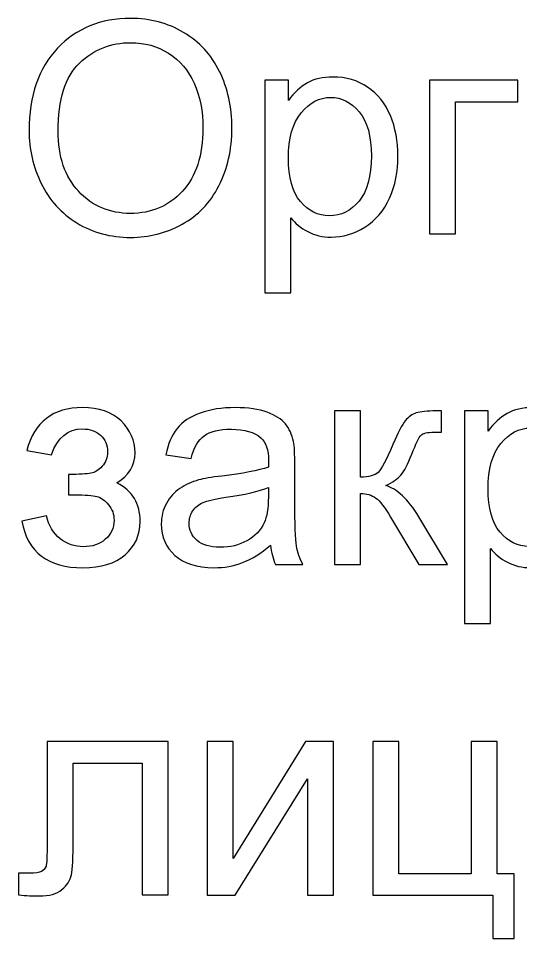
# Model space of a CAD drawing. Header units: millimetres. Extents: x 395 to 1406, y -158 to 315.
# Drawn here: x 888.35 to 902.78, y 257.59 to 284.04 of the extents above; entities that cross this region are included whole.
import ezdxf

# ---------------------------------------------------------------- set-up
doc = ezdxf.new("R2010")
doc.units = ezdxf.units.MM
doc.header["$MEASUREMENT"] = 0
doc.layers.add('layer 1', color=7, linetype='Continuous')
doc.layers.add('Roja', color=1, linetype='Continuous')

msp = doc.modelspace()

# ---------------------------------------------------------------- linework, layer by layer
at = {"layer": 'layer 1', "color": 1}
for points, knots in [([(888.6542, 280.8153), (888.6542, 281.8251), (888.9265, 282.6164), (889.4696, 283.188), (889.4696, 283.188), (890.0128, 283.7595), (890.7135, 284.0446), (891.5729, 284.0446), (891.5729, 284.0446), (892.136, 284.0446), (892.6423, 283.9099), (893.0947, 283.6418), (893.0947, 283.6418), (893.5457, 283.3738), (893.8903, 282.9994), (894.1272, 282.5186), (894.1272, 282.5186), (894.364, 282.0392), (894.4832, 281.4946), (894.4832, 280.8862), (894.4832, 280.8862), (894.4832, 280.2692), (894.3584, 279.7161), (894.1087, 279.2297), (894.1087, 279.2297), (893.8591, 278.7418), (893.506, 278.373), (893.0493, 278.1234), (893.0493, 278.1234), (892.5912, 277.8724), (892.0977, 277.7476), (891.5687, 277.7476), (891.5687, 277.7476), (890.9943, 277.7476), (890.4823, 277.8866), (890.0299, 278.1631), (890.0299, 278.1631), (889.5789, 278.4397), (889.2356, 278.8169), (889.003, 279.2963), (889.003, 279.2963), (888.7705, 279.7743), (888.6542, 280.2806), (888.6542, 280.8153)], [0, 0, 0, 0, 0.0833333, 0.0833333, 0.0833333, 0.0833333, 0.1666667, 0.1666667, 0.1666667, 0.1666667, 0.25, 0.25, 0.25, 0.25, 0.3333333, 0.3333333, 0.3333333, 0.3333333, 0.4166667, 0.4166667, 0.4166667, 0.4166667, 0.5, 0.5, 0.5, 0.5, 0.5833333, 0.5833333, 0.5833333, 0.5833333, 0.6666667, 0.6666667, 0.6666667, 0.6666667, 0.75, 0.75, 0.75, 0.75, 0.8333333, 0.8333333, 0.8333333, 0.8333333, 1, 1, 1, 1]), ([(889.4881, 280.8011), (889.4881, 280.0678), (889.6852, 279.4906), (890.0795, 279.0694), (890.0795, 279.0694), (890.4738, 278.6482), (890.9687, 278.4369), (891.5644, 278.4369), (891.5644, 278.4369), (892.1714, 278.4369), (892.6692, 278.6496), (893.0621, 279.0751), (893.0621, 279.0751), (893.4535, 279.5005), (893.6492, 280.1047), (893.6492, 280.8876), (893.6492, 280.8876), (893.6492, 281.3826), (893.5656, 281.8151), (893.3982, 282.1839), (893.3982, 282.1839), (893.2308, 282.5526), (892.9855, 282.8391), (892.6635, 283.0419), (892.6635, 283.0419), (892.3402, 283.2447), (891.9785, 283.3468), (891.5772, 283.3468), (891.5772, 283.3468), (891.007, 283.3468), (890.5163, 283.1511), (890.105, 282.7597), (890.105, 282.7597), (889.6937, 282.3682), (889.4881, 281.7158), (889.4881, 280.8011)], [0, 0, 0, 0, 0.1, 0.1, 0.1, 0.1, 0.2, 0.2, 0.2, 0.2, 0.3, 0.3, 0.3, 0.3, 0.4, 0.4, 0.4, 0.4, 0.5, 0.5, 0.5, 0.5, 0.6, 0.6, 0.6, 0.6, 0.7, 0.7, 0.7, 0.7, 0.8, 0.8, 0.8, 0.8, 1, 1, 1, 1]), ([(900.159, 282.2661), (900.159, 282.2661), (902.7034, 282.2661), (902.7034, 282.2661), (902.7034, 282.2661), (902.7034, 282.2661), (902.7034, 281.6449), (902.7034, 281.6449), (902.7034, 281.6449), (902.7034, 281.6449), (900.9079, 281.6449), (900.9079, 281.6449), (900.9079, 281.6449), (900.9079, 281.6449), (900.9079, 277.8497), (900.9079, 277.8497), (900.9079, 277.8497), (900.9079, 277.8497), (900.159, 277.8497), (900.159, 277.8497), (900.159, 277.8497), (900.159, 277.8497), (900.159, 282.2661), (900.159, 282.2661)], [0, 0, 0, 0, 0.1428571, 0.1428571, 0.1428571, 0.1428572, 0.2857143, 0.2857143, 0.2857143, 0.2857143, 0.4285714, 0.4285714, 0.4285714, 0.4285714, 0.5714286, 0.5714286, 0.5714286, 0.5714286, 0.7142857, 0.7142857, 0.7142857, 0.7142857, 1, 1, 1, 1]), ([(896.1071, 280.031), (896.1071, 279.4651), (896.222, 279.0467), (896.4503, 278.7758), (896.4503, 278.7758), (896.6801, 278.5049), (896.958, 278.3688), (897.2842, 278.3688), (897.2842, 278.3688), (897.6161, 278.3688), (897.8998, 278.5092), (898.1352, 278.79), (898.1352, 278.79), (898.372, 279.0708), (898.4897, 279.5048), (898.4897, 280.0934), (898.4897, 280.0934), (898.4897, 280.655), (898.3749, 281.0748), (898.1437, 281.3542), (898.1437, 281.3542), (897.9125, 281.6336), (897.6374, 281.7726), (897.3169, 281.7726), (897.3169, 281.7726), (896.9992, 281.7726), (896.7184, 281.6237), (896.4744, 281.3272), (896.4744, 281.3272), (896.2291, 281.0294), (896.1071, 280.5983), (896.1071, 280.031)], [0, 0, 0, 0, 0.1111111, 0.1111111, 0.1111111, 0.1111111, 0.2222222, 0.2222222, 0.2222222, 0.2222222, 0.3333333, 0.3333333, 0.3333333, 0.3333333, 0.4444444, 0.4444444, 0.4444444, 0.4444445, 0.5555556, 0.5555556, 0.5555556, 0.5555556, 0.6666667, 0.6666667, 0.6666667, 0.6666667, 0.7777778, 0.7777778, 0.7777778, 0.7777778, 1, 1, 1, 1])]:
    msp.add_open_spline(points, degree=3, knots=knots, dxfattribs=at)
at = {"layer": 'Roja', "color": 1}
for points, knots in [([(895.4263, 276.1563), (895.4263, 276.1563), (895.4263, 282.2661), (895.4263, 282.2661), (895.4263, 282.2661), (895.4263, 282.2661), (896.1071, 282.2661), (896.1071, 282.2661), (896.1071, 282.2661), (896.1071, 282.2661), (896.1071, 281.6861), (896.1071, 281.6861), (896.1071, 281.6861), (896.2673, 281.9101), (896.4489, 282.0789), (896.6517, 282.191), (896.6517, 282.191), (896.8531, 282.303), (897.0984, 282.3597), (897.3863, 282.3597), (897.3863, 282.3597), (897.7636, 282.3597), (898.0955, 282.2633), (898.3834, 282.069), (898.3834, 282.069), (898.6713, 281.8761), (898.8883, 281.6024), (899.0358, 281.2507), (899.0358, 281.2507), (899.1819, 280.8975), (899.2556, 280.5118), (899.2556, 280.0905), (899.2556, 280.0905), (899.2556, 279.6409), (899.1748, 279.2353), (899.0131, 278.8737), (899.0131, 278.8737), (898.8514, 278.5134), (898.616, 278.2369), (898.3068, 278.044), (898.3068, 278.044), (897.999, 277.8525), (897.6743, 277.7561), (897.3339, 277.7561), (897.3339, 277.7561), (897.0843, 277.7561), (896.8602, 277.8086), (896.663, 277.9135), (896.663, 277.9135), (896.4645, 278.0185), (896.3028, 278.1504), (896.1752, 278.3106), (896.1752, 278.3106), (896.1752, 278.3106), (896.1752, 276.1563), (896.1752, 276.1563), (896.1752, 276.1563), (896.1752, 276.1563), (895.4263, 276.1563), (895.4263, 276.1563)], [0, 0, 0, 0, 0.0625, 0.0625, 0.0625, 0.0625, 0.125, 0.125, 0.125, 0.125, 0.1875, 0.1875, 0.1875, 0.1875, 0.25, 0.25, 0.25, 0.25, 0.3125, 0.3125, 0.3125, 0.3125, 0.375, 0.375, 0.375, 0.375, 0.4375, 0.4375, 0.4375, 0.4375, 0.5, 0.5, 0.5, 0.5, 0.5625, 0.5625, 0.5625, 0.5625, 0.625, 0.625, 0.625, 0.625, 0.6875, 0.6875, 0.6875, 0.6875, 0.75, 0.75, 0.75, 0.75, 0.8125, 0.8125, 0.8125, 0.8125, 0.875, 0.875, 0.875, 0.875, 1, 1, 1, 1]), ([(889.7859, 270.3429), (889.7859, 270.3429), (889.7859, 270.9301), (889.7859, 270.9301), (889.7859, 270.9301), (890.1008, 270.9329), (890.3163, 270.9457), (890.4298, 270.967), (890.4298, 270.967), (890.5447, 270.9897), (890.6539, 271.0549), (890.756, 271.1655), (890.756, 271.1655), (890.8581, 271.2761), (890.9092, 271.4137), (890.9092, 271.5796), (890.9092, 271.5796), (890.9092, 271.7796), (890.8425, 271.9413), (890.7078, 272.0604), (890.7078, 272.0604), (890.573, 272.181), (890.4, 272.2406), (890.1859, 272.2406), (890.1859, 272.2406), (889.7646, 272.2406), (889.4696, 271.9938), (889.3009, 271.5002), (889.3009, 271.5002), (889.3009, 271.5002), (888.5861, 271.6194), (888.5861, 271.6194), (888.5861, 271.6194), (888.8073, 272.4419), (889.3434, 272.8532), (890.1915, 272.8532), (890.1915, 272.8532), (890.6624, 272.8532), (891.0311, 272.7256), (891.2992, 272.4689), (891.2992, 272.4689), (891.5672, 272.2122), (891.7006, 271.9058), (891.7006, 271.5499), (891.7006, 271.5499), (891.7006, 271.191), (891.5261, 270.9046), (891.1786, 270.6932), (891.1786, 270.6932), (891.4013, 270.5741), (891.5672, 270.4224), (891.6793, 270.238), (891.6793, 270.238), (891.7899, 270.0536), (891.8452, 269.8352), (891.8452, 269.5828), (891.8452, 269.5828), (891.8452, 269.1871), (891.7006, 268.8665), (891.4127, 268.6198), (891.4127, 268.6198), (891.1233, 268.373), (890.7205, 268.2496), (890.2015, 268.2496), (890.2015, 268.2496), (889.1945, 268.2496), (888.6102, 268.6949), (888.4499, 269.5856), (888.4499, 269.5856), (888.4499, 269.5856), (889.1562, 269.7388), (889.1562, 269.7388), (889.1562, 269.7388), (889.22, 269.4579), (889.3491, 269.2395), (889.5448, 269.0849), (889.5448, 269.0849), (889.7405, 268.9304), (889.9632, 268.8538), (890.2156, 268.8538), (890.2156, 268.8538), (890.4681, 268.8538), (890.678, 268.9247), (890.8454, 269.0679), (890.8454, 269.0679), (891.0127, 269.2098), (891.0964, 269.3913), (891.0964, 269.6125), (891.0964, 269.6125), (891.0964, 269.7841), (891.0439, 269.9331), (890.939, 270.0607), (890.939, 270.0607), (890.834, 270.1883), (890.722, 270.2678), (890.6028, 270.299), (890.6028, 270.299), (890.4837, 270.3316), (890.2681, 270.3472), (889.9561, 270.3472), (889.9561, 270.3472), (889.9306, 270.3472), (889.8739, 270.3458), (889.7859, 270.3429)], [0, 0, 0, 0, 0.037037, 0.037037, 0.037037, 0.037037, 0.0740741, 0.0740741, 0.0740741, 0.0740741, 0.1111111, 0.1111111, 0.1111111, 0.1111111, 0.1481481, 0.1481481, 0.1481481, 0.1481482, 0.1851852, 0.1851852, 0.1851852, 0.1851852, 0.2222222, 0.2222222, 0.2222222, 0.2222222, 0.2592593, 0.2592593, 0.2592593, 0.2592593, 0.2962963, 0.2962963, 0.2962963, 0.2962963, 0.3333333, 0.3333333, 0.3333333, 0.3333333, 0.3703704, 0.3703704, 0.3703704, 0.3703704, 0.4074074, 0.4074074, 0.4074074, 0.4074074, 0.4444444, 0.4444444, 0.4444444, 0.4444445, 0.4814815, 0.4814815, 0.4814815, 0.4814815, 0.5185185, 0.5185185, 0.5185185, 0.5185185, 0.5555556, 0.5555556, 0.5555556, 0.5555556, 0.5925926, 0.5925926, 0.5925926, 0.5925926, 0.6296296, 0.6296296, 0.6296296, 0.6296296, 0.6666667, 0.6666667, 0.6666667, 0.6666667, 0.7037037, 0.7037037, 0.7037037, 0.7037037, 0.7407407, 0.7407407, 0.7407407, 0.7407408, 0.7777778, 0.7777778, 0.7777778, 0.7777778, 0.8148148, 0.8148148, 0.8148148, 0.8148148, 0.8518519, 0.8518519, 0.8518519, 0.8518519, 0.8888889, 0.8888889, 0.8888889, 0.8888889, 0.9259259, 0.9259259, 0.9259259, 0.9259259, 1, 1, 1, 1]), ([(895.5936, 268.8963), (895.3157, 268.6595), (895.0476, 268.4935), (894.7909, 268.3957), (894.7909, 268.3957), (894.5342, 268.2978), (894.2591, 268.2496), (893.9641, 268.2496), (893.9641, 268.2496), (893.479, 268.2496), (893.106, 268.3673), (892.8451, 268.6042), (892.8451, 268.6042), (892.5841, 268.8396), (892.4536, 269.1417), (892.4536, 269.509), (892.4536, 269.509), (892.4536, 269.7246), (892.5033, 269.9217), (892.6011, 270.1004), (892.6011, 270.1004), (892.7004, 270.2791), (892.8295, 270.4209), (892.9883, 270.5287), (892.9883, 270.5287), (893.1486, 270.6365), (893.3273, 270.7188), (893.5273, 270.7741), (893.5273, 270.7741), (893.6748, 270.8124), (893.8974, 270.8492), (894.1938, 270.8861), (894.1938, 270.8861), (894.798, 270.957), (895.2448, 271.0435), (895.5298, 271.1428), (895.5298, 271.1428), (895.5327, 271.2449), (895.5341, 271.3102), (895.5341, 271.3371), (895.5341, 271.3371), (895.5341, 271.6406), (895.4632, 271.8548), (895.3213, 271.9796), (895.3213, 271.9796), (895.1299, 272.1484), (894.8448, 272.232), (894.4676, 272.232), (894.4676, 272.232), (894.1144, 272.232), (893.8535, 272.1696), (893.6861, 272.0463), (893.6861, 272.0463), (893.5173, 271.9229), (893.3939, 271.7045), (893.3131, 271.3896), (893.3131, 271.3896), (893.3131, 271.3896), (892.5813, 271.4917), (892.5813, 271.4917), (892.5813, 271.4917), (892.6479, 271.8051), (892.7571, 272.059), (892.9103, 272.2519), (892.9103, 272.2519), (893.0635, 272.4448), (893.2847, 272.5923), (893.5741, 272.6972), (893.5741, 272.6972), (893.862, 272.8008), (894.1981, 272.8532), (894.5782, 272.8532), (894.5782, 272.8532), (894.9554, 272.8532), (895.2632, 272.8093), (895.5, 272.7199), (895.5, 272.7199), (895.7355, 272.6306), (895.9099, 272.5199), (896.0205, 272.3852), (896.0205, 272.3852), (896.1312, 272.2505), (896.2092, 272.0803), (896.2546, 271.8746), (896.2546, 271.8746), (896.2787, 271.747), (896.2914, 271.5172), (896.2914, 271.1868), (896.2914, 271.1868), (896.2914, 271.1868), (896.2914, 270.194), (896.2914, 270.194), (896.2914, 270.194), (896.2914, 269.5005), (896.307, 269.0623), (896.3382, 268.8765), (896.3382, 268.8765), (896.368, 268.6907), (896.4304, 268.5134), (896.5212, 268.3432), (896.5212, 268.3432), (896.5212, 268.3432), (895.7383, 268.3432), (895.7383, 268.3432), (895.7383, 268.3432), (895.6631, 268.5006), (895.6149, 268.685), (895.5936, 268.8963)], [0, 0, 0, 0, 0.0357143, 0.0357143, 0.0357143, 0.0357143, 0.0714286, 0.0714286, 0.0714286, 0.0714286, 0.1071429, 0.1071429, 0.1071429, 0.1071429, 0.1428571, 0.1428571, 0.1428571, 0.1428572, 0.1785714, 0.1785714, 0.1785714, 0.1785714, 0.2142857, 0.2142857, 0.2142857, 0.2142857, 0.25, 0.25, 0.25, 0.25, 0.2857143, 0.2857143, 0.2857143, 0.2857143, 0.3214286, 0.3214286, 0.3214286, 0.3214286, 0.3571429, 0.3571429, 0.3571429, 0.3571429, 0.3928571, 0.3928571, 0.3928571, 0.3928572, 0.4285714, 0.4285714, 0.4285714, 0.4285714, 0.4642857, 0.4642857, 0.4642857, 0.4642857, 0.5, 0.5, 0.5, 0.5, 0.5357143, 0.5357143, 0.5357143, 0.5357143, 0.5714286, 0.5714286, 0.5714286, 0.5714286, 0.6071429, 0.6071429, 0.6071429, 0.6071429, 0.6428571, 0.6428571, 0.6428571, 0.6428572, 0.6785714, 0.6785714, 0.6785714, 0.6785714, 0.7142857, 0.7142857, 0.7142857, 0.7142857, 0.75, 0.75, 0.75, 0.75, 0.7857143, 0.7857143, 0.7857143, 0.7857143, 0.8214286, 0.8214286, 0.8214286, 0.8214286, 0.8571429, 0.8571429, 0.8571429, 0.8571429, 0.8928571, 0.8928571, 0.8928571, 0.8928572, 0.9285714, 0.9285714, 0.9285714, 0.9285714, 1, 1, 1, 1]), ([(901.1645, 266.6498), (901.1645, 266.6498), (901.1645, 272.7596), (901.1645, 272.7596), (901.1645, 272.7596), (901.1645, 272.7596), (901.8453, 272.7596), (901.8453, 272.7596), (901.8453, 272.7596), (901.8453, 272.7596), (901.8453, 272.1796), (901.8453, 272.1796), (901.8453, 272.1796), (902.0055, 272.4036), (902.1871, 272.5724), (902.3899, 272.6845), (902.3899, 272.6845), (902.5913, 272.7965), (902.8366, 272.8532), (903.1245, 272.8532), (903.1245, 272.8532), (903.5018, 272.8532), (903.8337, 272.7568), (904.1216, 272.5625), (904.1216, 272.5625), (904.4095, 272.3696), (904.6265, 272.0959), (904.774, 271.7442), (904.774, 271.7442), (904.9201, 271.391), (904.9938, 271.0053), (904.9938, 270.584), (904.9938, 270.584), (904.9938, 270.1344), (904.913, 269.7288), (904.7513, 269.3672), (904.7513, 269.3672), (904.5896, 269.0069), (904.3542, 268.7304), (904.045, 268.5375), (904.045, 268.5375), (903.7372, 268.346), (903.4125, 268.2496), (903.0721, 268.2496), (903.0721, 268.2496), (902.8225, 268.2496), (902.5984, 268.3021), (902.4012, 268.407), (902.4012, 268.407), (902.2027, 268.512), (902.041, 268.6439), (901.9134, 268.8041), (901.9134, 268.8041), (901.9134, 268.8041), (901.9134, 266.6498), (901.9134, 266.6498), (901.9134, 266.6498), (901.9134, 266.6498), (901.1645, 266.6498), (901.1645, 266.6498)], [0, 0, 0, 0, 0.0625, 0.0625, 0.0625, 0.0625, 0.125, 0.125, 0.125, 0.125, 0.1875, 0.1875, 0.1875, 0.1875, 0.25, 0.25, 0.25, 0.25, 0.3125, 0.3125, 0.3125, 0.3125, 0.375, 0.375, 0.375, 0.375, 0.4375, 0.4375, 0.4375, 0.4375, 0.5, 0.5, 0.5, 0.5, 0.5625, 0.5625, 0.5625, 0.5625, 0.625, 0.625, 0.625, 0.625, 0.6875, 0.6875, 0.6875, 0.6875, 0.75, 0.75, 0.75, 0.75, 0.8125, 0.8125, 0.8125, 0.8125, 0.875, 0.875, 0.875, 0.875, 1, 1, 1, 1]), ([(897.4331, 272.7596), (897.4331, 272.7596), (898.182, 272.7596), (898.182, 272.7596), (898.182, 272.7596), (898.182, 272.7596), (898.182, 270.8535), (898.182, 270.8535), (898.182, 270.8535), (898.4202, 270.8535), (898.5876, 270.8989), (898.684, 270.9911), (898.684, 270.9911), (898.779, 271.0818), (898.9194, 271.3471), (899.1067, 271.7881), (899.1067, 271.7881), (899.2542, 272.137), (899.3733, 272.3668), (899.4641, 272.4774), (899.4641, 272.4774), (899.5562, 272.588), (899.6612, 272.6632), (899.7803, 272.7015), (899.7803, 272.7015), (899.9009, 272.7398), (900.0923, 272.7596), (900.3547, 272.7596), (900.3547, 272.7596), (900.3547, 272.7596), (900.505, 272.7596), (900.505, 272.7596), (900.505, 272.7596), (900.505, 272.7596), (900.505, 272.1427), (900.505, 272.1427), (900.505, 272.1427), (900.505, 272.1427), (900.2966, 272.1469), (900.2966, 272.1469), (900.2966, 272.1469), (900.0994, 272.1469), (899.9732, 272.1172), (899.9179, 272.059), (899.9179, 272.059), (899.8597, 271.998), (899.7704, 271.8165), (899.6513, 271.5144), (899.6513, 271.5144), (899.5378, 271.2251), (899.4343, 271.0251), (899.3392, 270.9145), (899.3392, 270.9145), (899.2456, 270.8039), (899.0996, 270.7032), (898.9024, 270.611), (898.9024, 270.611), (899.2244, 270.5245), (899.5421, 270.2252), (899.8541, 269.7118), (899.8541, 269.7118), (899.8541, 269.7118), (900.6752, 268.3432), (900.6752, 268.3432), (900.6752, 268.3432), (900.6752, 268.3432), (899.8527, 268.3432), (899.8527, 268.3432), (899.8527, 268.3432), (899.8527, 268.3432), (899.0428, 269.7076), (899.0428, 269.7076), (899.0428, 269.7076), (898.8797, 269.9841), (898.7379, 270.1657), (898.6174, 270.2536), (898.6174, 270.2536), (898.4954, 270.3415), (898.3507, 270.3855), (898.182, 270.3855), (898.182, 270.3855), (898.182, 270.3855), (898.182, 268.3432), (898.182, 268.3432), (898.182, 268.3432), (898.182, 268.3432), (897.4331, 268.3432), (897.4331, 268.3432), (897.4331, 268.3432), (897.4331, 268.3432), (897.4331, 272.7596), (897.4331, 272.7596)], [0, 0, 0, 0, 0.0416667, 0.0416667, 0.0416667, 0.0416667, 0.0833333, 0.0833333, 0.0833333, 0.0833333, 0.125, 0.125, 0.125, 0.125, 0.1666667, 0.1666667, 0.1666667, 0.1666667, 0.2083333, 0.2083333, 0.2083333, 0.2083333, 0.25, 0.25, 0.25, 0.25, 0.2916667, 0.2916667, 0.2916667, 0.2916667, 0.3333333, 0.3333333, 0.3333333, 0.3333333, 0.375, 0.375, 0.375, 0.375, 0.4166667, 0.4166667, 0.4166667, 0.4166667, 0.4583333, 0.4583333, 0.4583333, 0.4583333, 0.5, 0.5, 0.5, 0.5, 0.5416667, 0.5416667, 0.5416667, 0.5416667, 0.5833333, 0.5833333, 0.5833333, 0.5833333, 0.625, 0.625, 0.625, 0.625, 0.6666667, 0.6666667, 0.6666667, 0.6666667, 0.7083333, 0.7083333, 0.7083333, 0.7083333, 0.75, 0.75, 0.75, 0.75, 0.7916667, 0.7916667, 0.7916667, 0.7916667, 0.8333333, 0.8333333, 0.8333333, 0.8333333, 0.875, 0.875, 0.875, 0.875, 0.9166667, 0.9166667, 0.9166667, 0.9166667, 1, 1, 1, 1]), ([(901.8453, 270.5245), (901.8453, 269.9586), (901.9602, 269.5402), (902.1885, 269.2693), (902.1885, 269.2693), (902.4183, 268.9984), (902.6962, 268.8623), (903.0224, 268.8623), (903.0224, 268.8623), (903.3543, 268.8623), (903.638, 269.0027), (903.8734, 269.2835), (903.8734, 269.2835), (904.1102, 269.5643), (904.2279, 269.9983), (904.2279, 270.5869), (904.2279, 270.5869), (904.2279, 271.1485), (904.1131, 271.5683), (903.8819, 271.8477), (903.8819, 271.8477), (903.6507, 272.1271), (903.3756, 272.2661), (903.0551, 272.2661), (903.0551, 272.2661), (902.7374, 272.2661), (902.4566, 272.1172), (902.2126, 271.8207), (902.2126, 271.8207), (901.9673, 271.5229), (901.8453, 271.0918), (901.8453, 270.5245)], [0, 0, 0, 0, 0.1111111, 0.1111111, 0.1111111, 0.1111111, 0.2222222, 0.2222222, 0.2222222, 0.2222222, 0.3333333, 0.3333333, 0.3333333, 0.3333333, 0.4444444, 0.4444444, 0.4444444, 0.4444445, 0.5555556, 0.5555556, 0.5555556, 0.5555556, 0.6666667, 0.6666667, 0.6666667, 0.6666667, 0.7777778, 0.7777778, 0.7777778, 0.7777778, 1, 1, 1, 1]), ([(895.5341, 270.5557), (895.2618, 270.445), (894.8533, 270.3514), (894.3087, 270.2749), (894.3087, 270.2749), (893.9995, 270.2309), (893.7811, 270.1813), (893.6535, 270.1259), (893.6535, 270.1259), (893.5258, 270.0706), (893.428, 269.9898), (893.3585, 269.8848), (893.3585, 269.8848), (893.289, 269.7785), (893.2535, 269.6608), (893.2535, 269.5303), (893.2535, 269.5303), (893.2535, 269.3331), (893.3287, 269.1672), (893.4805, 269.0353), (893.4805, 269.0353), (893.6322, 268.9034), (893.8535, 268.8368), (894.1442, 268.8368), (894.1442, 268.8368), (894.4321, 268.8368), (894.6888, 268.8992), (894.9143, 269.0254), (894.9143, 269.0254), (895.1384, 269.1502), (895.3043, 269.3218), (895.4093, 269.5388), (895.4093, 269.5388), (895.4901, 269.7076), (895.5298, 269.9558), (895.5298, 270.2834), (895.5298, 270.2834), (895.5298, 270.2834), (895.5341, 270.5557), (895.5341, 270.5557)], [0, 0, 0, 0, 0.0909091, 0.0909091, 0.0909091, 0.0909091, 0.1818182, 0.1818182, 0.1818182, 0.1818182, 0.2727273, 0.2727273, 0.2727273, 0.2727273, 0.3636364, 0.3636364, 0.3636364, 0.3636364, 0.4545455, 0.4545455, 0.4545455, 0.4545455, 0.5454545, 0.5454545, 0.5454545, 0.5454546, 0.6363636, 0.6363636, 0.6363636, 0.6363636, 0.7272727, 0.7272727, 0.7272727, 0.7272727, 0.8181818, 0.8181818, 0.8181818, 0.8181818, 1, 1, 1, 1]), ([(889.1732, 263.2531), (889.1732, 263.2531), (892.6536, 263.2531), (892.6536, 263.2531), (892.6536, 263.2531), (892.6536, 263.2531), (892.6536, 258.841), (892.6536, 258.841), (892.6536, 258.841), (892.6536, 258.841), (891.9048, 258.841), (891.9048, 258.841), (891.9048, 258.841), (891.9048, 258.841), (891.9048, 262.6319), (891.9048, 262.6319), (891.9048, 262.6319), (891.9048, 262.6319), (889.9221, 262.6319), (889.9221, 262.6319), (889.9221, 262.6319), (889.9221, 262.6319), (889.9221, 260.4351), (889.9221, 260.4351), (889.9221, 260.4351), (889.9221, 259.9231), (889.9051, 259.5855), (889.8724, 259.421), (889.8724, 259.421), (889.8384, 259.2579), (889.7476, 259.1161), (889.5987, 258.9941), (889.5987, 258.9941), (889.4484, 258.8722), (889.2328, 258.8112), (888.9506, 258.8112), (888.9506, 258.8112), (888.7761, 258.8112), (888.5747, 258.8225), (888.3478, 258.8438), (888.3478, 258.8438), (888.3478, 258.8438), (888.3478, 259.4664), (888.3478, 259.4664), (888.3478, 259.4664), (888.3478, 259.4664), (888.6754, 259.4664), (888.6754, 259.4664), (888.6754, 259.4664), (888.83, 259.4664), (888.9406, 259.482), (889.0073, 259.5146), (889.0073, 259.5146), (889.074, 259.5458), (889.1179, 259.5969), (889.1406, 259.6664), (889.1406, 259.6664), (889.1619, 259.7359), (889.1732, 259.9614), (889.1732, 260.3429), (889.1732, 260.3429), (889.1732, 260.3429), (889.1732, 263.2531), (889.1732, 263.2531)], [0, 0, 0, 0, 0.0588235, 0.0588235, 0.0588235, 0.0588235, 0.1176471, 0.1176471, 0.1176471, 0.1176471, 0.1764706, 0.1764706, 0.1764706, 0.1764706, 0.2352941, 0.2352941, 0.2352941, 0.2352941, 0.2941176, 0.2941176, 0.2941176, 0.2941177, 0.3529412, 0.3529412, 0.3529412, 0.3529412, 0.4117647, 0.4117647, 0.4117647, 0.4117647, 0.4705882, 0.4705882, 0.4705882, 0.4705882, 0.5294118, 0.5294118, 0.5294118, 0.5294118, 0.5882353, 0.5882353, 0.5882353, 0.5882353, 0.6470588, 0.6470588, 0.6470588, 0.6470588, 0.7058824, 0.7058824, 0.7058824, 0.7058824, 0.7647059, 0.7647059, 0.7647059, 0.7647059, 0.8235294, 0.8235294, 0.8235294, 0.8235294, 0.8823529, 0.8823529, 0.8823529, 0.882353, 1, 1, 1, 1]), ([(893.7726, 263.2531), (893.7726, 263.2531), (894.5215, 263.2531), (894.5215, 263.2531), (894.5215, 263.2531), (894.5215, 263.2531), (894.5215, 259.8848), (894.5215, 259.8848), (894.5215, 259.8848), (894.5215, 259.8848), (896.602, 263.2531), (896.602, 263.2531), (896.602, 263.2531), (896.602, 263.2531), (897.4062, 263.2531), (897.4062, 263.2531), (897.4062, 263.2531), (897.4062, 263.2531), (897.4062, 258.8367), (897.4062, 258.8367), (897.4062, 258.8367), (897.4062, 258.8367), (896.6573, 258.8367), (896.6573, 258.8367), (896.6573, 258.8367), (896.6573, 258.8367), (896.6573, 262.1838), (896.6573, 262.1838), (896.6573, 262.1838), (896.6573, 262.1838), (894.5796, 258.8367), (894.5796, 258.8367), (894.5796, 258.8367), (894.5796, 258.8367), (893.7726, 258.8367), (893.7726, 258.8367), (893.7726, 258.8367), (893.7726, 258.8367), (893.7726, 263.2531), (893.7726, 263.2531)], [0, 0, 0, 0, 0.0909091, 0.0909091, 0.0909091, 0.0909091, 0.1818182, 0.1818182, 0.1818182, 0.1818182, 0.2727273, 0.2727273, 0.2727273, 0.2727273, 0.3636364, 0.3636364, 0.3636364, 0.3636364, 0.4545455, 0.4545455, 0.4545455, 0.4545455, 0.5454545, 0.5454545, 0.5454545, 0.5454546, 0.6363636, 0.6363636, 0.6363636, 0.6363636, 0.7272727, 0.7272727, 0.7272727, 0.7272727, 0.8181818, 0.8181818, 0.8181818, 0.8181818, 1, 1, 1, 1]), ([(898.5351, 263.2531), (898.5351, 263.2531), (899.284, 263.2531), (899.284, 263.2531), (899.284, 263.2531), (899.284, 263.2531), (899.284, 259.4494), (899.284, 259.4494), (899.284, 259.4494), (899.284, 259.4494), (901.3603, 259.4494), (901.3603, 259.4494), (901.3603, 259.4494), (901.3603, 259.4494), (901.3603, 263.2531), (901.3603, 263.2531), (901.3603, 263.2531), (901.3603, 263.2531), (902.1091, 263.2531), (902.1091, 263.2531), (902.1091, 263.2531), (902.1091, 263.2531), (902.1091, 259.4494), (902.1091, 259.4494), (902.1091, 259.4494), (902.1091, 259.4494), (902.5942, 259.4494), (902.5942, 259.4494), (902.5942, 259.4494), (902.5942, 259.4494), (902.5942, 257.5858), (902.5942, 257.5858), (902.5942, 257.5858), (902.5942, 257.5858), (901.9815, 257.5858), (901.9815, 257.5858), (901.9815, 257.5858), (901.9815, 257.5858), (901.9815, 258.8367), (901.9815, 258.8367), (901.9815, 258.8367), (901.9815, 258.8367), (898.5351, 258.8367), (898.5351, 258.8367), (898.5351, 258.8367), (898.5351, 258.8367), (898.5351, 263.2531), (898.5351, 263.2531)], [0, 0, 0, 0, 0.0769231, 0.0769231, 0.0769231, 0.0769231, 0.1538462, 0.1538462, 0.1538462, 0.1538462, 0.2307692, 0.2307692, 0.2307692, 0.2307692, 0.3076923, 0.3076923, 0.3076923, 0.3076923, 0.3846154, 0.3846154, 0.3846154, 0.3846154, 0.4615385, 0.4615385, 0.4615385, 0.4615385, 0.5384615, 0.5384615, 0.5384615, 0.5384615, 0.6153846, 0.6153846, 0.6153846, 0.6153846, 0.6923077, 0.6923077, 0.6923077, 0.6923077, 0.7692308, 0.7692308, 0.7692308, 0.7692308, 0.8461538, 0.8461538, 0.8461538, 0.8461539, 1, 1, 1, 1])]:
    msp.add_open_spline(points, degree=3, knots=knots, dxfattribs=at)

doc.saveas('drawing.dxf')
